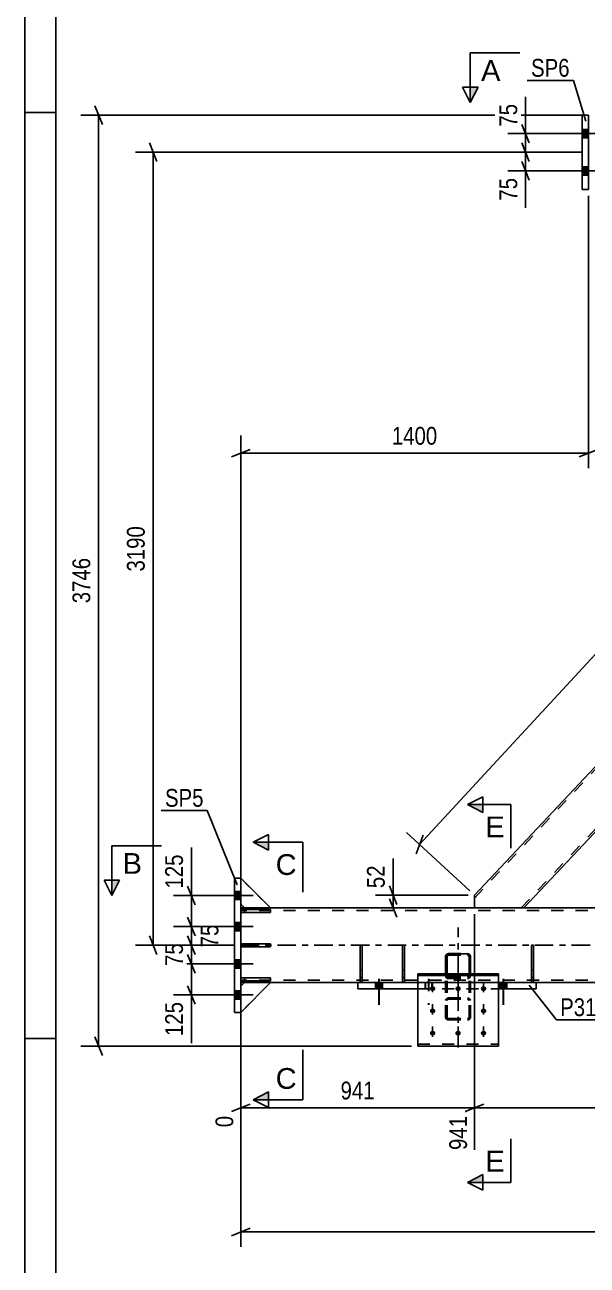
# Model space of a CAD drawing. Header units: millimetres. Extents: x -91 to 750, y -441 to 153.
# Drawn here: x -90.8 to -0.2, y -179.1 to 20.5 of the extents above; entities that cross this region are included whole.
import ezdxf

# ---------------------------------------------------------------- set-up
doc = ezdxf.new("R2010")
doc.units = ezdxf.units.MM
doc.linetypes.add('DXK_LINE_DOT2', pattern=[3.9198, 1.9599, -1.9599])
doc.linetypes.add('DXK_LINE_DOT3', pattern=[5.9187, 2.979, -0.9799, 0.9799, -0.9799])
doc.styles.add('Arial', font='ARIAL.TTF', dxfattribs={"height": 0.2})
doc.styles.add('Arial Narrow', font='ARIALN.TTF', dxfattribs={"height": 0.2})

# ---------------------------------------------------------------- blocks, each defined once
blk = doc.blocks.new('Unknown-761553909-1135')
at = {"color": 5, "linetype": 'Continuous'}
for p, q in [((-90.77, 153.39), (-90.77, -440.61)), ((-85.77, 148.39), (-85.77, -435.61)), ((-85.77, 6.39), (-90.77, 6.39)), ((-85.77, -142.61), (-90.77, -142.61))]:
    blk.add_line(p, q, dxfattribs=at)
blk = doc.blocks.new('Part-761553909-5084 - 4989')
at = {"color": 7, "linetype": 'DXK_LINE_DOT2'}
for p, q in [((-36.75, -127.6), (-36.75, -133.6)), ((-36.43, -127.6), (-36.75, -127.6)), ((-36.43, -133.6), (-36.43, -127.6)), ((-36.43, -131.6), (-36.75, -131.6)), ((-36.75, -132.8), (-36.43, -132.8)), ((-36.75, -133.6), (-36.43, -133.6))]:
    blk.add_line(p, q, dxfattribs=at)
blk = doc.blocks.new('Part-761553909-5089 - 4989')
at = {"color": 7, "linetype": 'DXK_LINE_DOT2'}
for p, q in [((-14.5, -132.17), (-27.5, -132.17)), ((-27.5, -132.17), (-27.5, -143.83)), ((-27.5, -132.48), (-14.5, -132.48)), ((-14.5, -143.83), (-14.5, -132.17)), ((-27.5, -143.52), (-14.5, -143.52)), ((-14.5, -143.83), (-27.5, -143.83))]:
    blk.add_line(p, q, dxfattribs=at)
blk = doc.blocks.new('Part-761553909-5080 - 4989')
at = {"color": 2, "linetype": 'Continuous'}
for p, q in [((-9.15, -127.6), (-8.83, -127.6)), ((-9.15, -133.6), (-9.15, -127.6)), ((-8.83, -133.6), (-8.83, -127.6)), ((-9.15, -131.6), (-8.83, -131.6)), ((-8.83, -133.6), (-9.15, -133.6))]:
    blk.add_line(p, q, dxfattribs=at)
at = {"color": 7, "linetype": 'DXK_LINE_DOT2'}
blk.add_line((-9.15, -132.8), (-8.83, -132.8), dxfattribs=at)
blk = doc.blocks.new('Bolt-761553909-5411 - 4989')
at = {"linetype": 'Continuous'}
for points in [[(-33.21, -133.6), (-34.29, -133.6), (-34.29, -134.6), (-33.21, -134.6)], [(-13.21, -133.6), (-14.29, -133.6), (-14.29, -134.6), (-13.21, -134.6)]]:
    blk.add_hatch(color=1, dxfattribs=at).paths.add_polyline_path(points)
at = {"color": 1, "linetype": 'Continuous'}
for p, q in [((-34.29, -133.6), (-34.29, -134.6)), ((-33.75, -133), (-33.75, -137.2)), ((-33.21, -133.6), (-33.21, -134.6)), ((-14.29, -133.6), (-14.29, -134.6)), ((-13.75, -133), (-13.75, -137.2)), ((-13.21, -133.6), (-13.21, -134.6))]:
    blk.add_line(p, q, dxfattribs=at)
at = {"color": 1, "linetype": 'DXK_LINE_DOT2'}
for p, q in [((-26.29, -133.6), (-26.29, -134.6)), ((-25.75, -133), (-25.75, -137.2)), ((-25.21, -133.6), (-25.21, -134.6))]:
    blk.add_line(p, q, dxfattribs=at)
blk = doc.blocks.new('Part-761553909-5081 - 4989')
at = {"color": 2, "linetype": 'Continuous'}
for p, q in [((-36.75, -127.6), (-36.43, -127.6)), ((-36.75, -133.6), (-36.75, -127.6)), ((-36.43, -133.6), (-36.43, -127.6)), ((-36.75, -131.6), (-36.43, -131.6)), ((-36.43, -133.6), (-36.75, -133.6))]:
    blk.add_line(p, q, dxfattribs=at)
at = {"color": 7, "linetype": 'DXK_LINE_DOT2'}
blk.add_line((-36.75, -132.8), (-36.43, -132.8), dxfattribs=at)
blk = doc.blocks.new('Part-761553909-5082 - 4989')
at = {"color": 2, "linetype": 'Continuous'}
for p, q in [((-29.97, -127.6), (-29.65, -127.6)), ((-29.97, -133.6), (-29.97, -127.6)), ((-29.65, -133.6), (-29.65, -127.6)), ((-29.97, -131.6), (-29.65, -131.6)), ((-29.65, -133.6), (-29.97, -133.6))]:
    blk.add_line(p, q, dxfattribs=at)
at = {"color": 7, "linetype": 'DXK_LINE_DOT2'}
blk.add_line((-29.97, -132.8), (-29.65, -132.8), dxfattribs=at)
blk = doc.blocks.new('Part-761553909-5083 - 4989')
at = {"color": 7, "linetype": 'DXK_LINE_DOT2'}
for p, q in [((-9.15, -127.6), (-9.15, -133.6)), ((-8.83, -127.6), (-9.15, -127.6)), ((-8.83, -133.6), (-8.83, -127.6)), ((-8.83, -131.6), (-9.15, -131.6)), ((-9.15, -132.8), (-8.83, -132.8)), ((-9.15, -133.6), (-8.83, -133.6))]:
    blk.add_line(p, q, dxfattribs=at)
blk = doc.blocks.new('Part-761553909-5085 - 4989')
at = {"color": 7, "linetype": 'DXK_LINE_DOT2'}
for p, q in [((-29.97, -127.6), (-29.97, -133.6)), ((-29.65, -127.6), (-29.97, -127.6)), ((-29.65, -133.6), (-29.65, -127.6)), ((-29.65, -131.6), (-29.97, -131.6)), ((-29.97, -132.8), (-29.65, -132.8)), ((-29.97, -133.6), (-29.65, -133.6))]:
    blk.add_line(p, q, dxfattribs=at)
blk = doc.blocks.new('Part-761553909-5086 - 4989')
at = {"color": 2, "linetype": 'Continuous'}
for p, q in [((-27.5, -132.17), (-14.5, -132.17)), ((-27.5, -143.84), (-27.5, -132.17)), ((-27.5, -132.49), (-14.5, -132.49)), ((-14.5, -143.84), (-14.5, -132.17)), ((-14.5, -143.84), (-27.5, -143.84))]:
    blk.add_line(p, q, dxfattribs=at)
at = {"color": 7, "linetype": 'DXK_LINE_DOT2'}
blk.add_line((-27.5, -143.53), (-14.5, -143.53), dxfattribs=at)
blk = doc.blocks.new('Part-761553909-5090 - 4989')
at = {"color": 7, "linetype": 'DXK_LINE_DOT3'}
blk.add_line((-21, -144.05), (-21, -124.77), dxfattribs=at)
at = {"color": 2, "linetype": 'Continuous'}
for p, q in [((-23, -129.45), (-22.96, -129.27)), ((-23, -132.17), (-23, -129.45)), ((-22.96, -129.27), (-22.86, -129.11)), ((-22.86, -129.11), (-22.7, -129.01)), ((-22.7, -129.01), (-22.52, -128.97)), ((-22.52, -128.97), (-19.48, -128.97)), ((-19.48, -128.97), (-19.3, -129.01)), ((-19.3, -129.01), (-19.14, -129.11)), ((-19.14, -129.11), (-19.04, -129.27)), ((-19.04, -129.27), (-19, -129.45)), ((-19, -132.17), (-19, -129.45))]:
    blk.add_line(p, q, dxfattribs=at)
at = {"color": 7, "linetype": 'DXK_LINE_DOT2'}
for p, q in [((-22.74, -129.36), (-22.76, -129.45)), ((-22.76, -139.19), (-22.76, -129.45)), ((-22.69, -129.28), (-22.74, -129.36)), ((-22.61, -129.23), (-22.69, -129.28)), ((-22.52, -129.21), (-22.61, -129.23)), ((-22.52, -129.21), (-19.48, -129.21)), ((-19.39, -129.23), (-19.48, -129.21)), ((-19.31, -129.28), (-19.39, -129.23)), ((-19.26, -129.36), (-19.31, -129.28)), ((-19.24, -129.45), (-19.26, -129.36)), ((-19.24, -139.19), (-19.24, -129.45)), ((-23, -139.19), (-23, -132.17)), ((-22.96, -132.67), (-23, -132.49)), ((-22.86, -132.83), (-22.96, -132.67)), ((-22.7, -132.93), (-22.86, -132.83)), ((-22.76, -132.49), (-22.74, -132.58)), ((-22.74, -132.58), (-22.69, -132.66)), ((-22.52, -132.97), (-22.7, -132.93)), ((-22.69, -132.66), (-22.61, -132.71)), ((-22.61, -132.71), (-22.52, -132.73)), ((-22.52, -132.73), (-19.48, -132.73)), ((-22.52, -132.97), (-19.48, -132.97)), ((-19.48, -132.73), (-19.39, -132.71)), ((-19.3, -132.93), (-19.48, -132.97)), ((-19.39, -132.71), (-19.31, -132.66)), ((-19.31, -132.66), (-19.26, -132.58)), ((-19.14, -132.83), (-19.3, -132.93)), ((-19.26, -132.58), (-19.24, -132.49)), ((-19.04, -132.67), (-19.14, -132.83)), ((-19, -132.49), (-19.04, -132.67)), ((-19, -139.19), (-19, -132.17)), ((-22.96, -136.34), (-23, -136.51)), ((-22.86, -136.2), (-22.96, -136.34)), ((-22.7, -136.11), (-22.86, -136.2)), ((-22.76, -136.51), (-22.74, -136.42)), ((-22.74, -136.42), (-22.69, -136.35)), ((-22.52, -136.08), (-22.7, -136.11)), ((-22.69, -136.35), (-22.61, -136.31)), ((-22.61, -136.31), (-22.52, -136.29)), ((-22.52, -136.08), (-19.48, -136.08)), ((-22.52, -136.29), (-19.48, -136.29)), ((-19.3, -136.11), (-19.48, -136.08)), ((-19.48, -136.29), (-19.39, -136.31)), ((-19.39, -136.31), (-19.31, -136.35)), ((-19.31, -136.35), (-19.26, -136.42)), ((-19.14, -136.2), (-19.3, -136.11)), ((-19.26, -136.42), (-19.24, -136.51)), ((-19.04, -136.34), (-19.14, -136.2)), ((-19, -136.51), (-19.04, -136.34)), ((-23, -139.19), (-22.96, -139.36)), ((-22.96, -139.36), (-22.86, -139.49)), ((-22.86, -139.49), (-22.7, -139.59)), ((-22.74, -139.28), (-22.76, -139.19)), ((-22.69, -139.34), (-22.74, -139.28)), ((-22.7, -139.59), (-22.52, -139.62)), ((-22.61, -139.39), (-22.69, -139.34)), ((-22.52, -139.41), (-22.61, -139.39)), ((-22.52, -139.41), (-19.48, -139.41)), ((-22.52, -139.62), (-19.48, -139.62)), ((-19.39, -139.39), (-19.48, -139.41)), ((-19.48, -139.62), (-19.3, -139.59)), ((-19.31, -139.34), (-19.39, -139.39)), ((-19.26, -139.28), (-19.31, -139.34)), ((-19.3, -139.59), (-19.14, -139.49)), ((-19.24, -139.19), (-19.26, -139.28)), ((-19.14, -139.49), (-19.04, -139.36)), ((-19.04, -139.36), (-19, -139.19))]:
    blk.add_line(p, q, dxfattribs=at)
blk = doc.blocks.new('Part-761553909-5138 - 4989')
at = {"color": 2, "linetype": 'Continuous'}
for p, q in [((-37.15, -134.6), (-37.15, -133.6)), ((-37.15, -133.6), (-27.5, -133.6)), ((-14.5, -133.6), (-8.43, -133.6)), ((-8.43, -134.6), (-8.43, -133.6)), ((-37.15, -134.6), (-27.5, -134.6)), ((-14.5, -134.6), (-8.43, -134.6))]:
    blk.add_line(p, q, dxfattribs=at)
at = {"color": 7, "linetype": 'DXK_LINE_DOT2'}
for p, q in [((-27.5, -133.6), (-14.5, -133.6)), ((-27.5, -134.6), (-14.5, -134.6))]:
    blk.add_line(p, q, dxfattribs=at)
blk = doc.blocks.new('Part-761553909-5091 - 4989')
at = {"color": 2, "linetype": 'Continuous'}
for p, q in [((-22.96, -129.26), (-23, -129.44)), ((-23, -129.45), (-23, -129.44)), ((-22.86, -129.1), (-22.96, -129.26)), ((-22.7, -129), (-22.86, -129.1)), ((-22.52, -128.96), (-22.7, -129)), ((-22.52, -128.96), (-19.48, -128.96)), ((-19.3, -129), (-19.48, -128.96)), ((-19.14, -129.1), (-19.3, -129)), ((-19.04, -129.26), (-19.14, -129.1)), ((-19, -129.44), (-19.04, -129.26)), ((-19, -129.45), (-19, -129.44))]:
    blk.add_line(p, q, dxfattribs=at)
at = {"color": 7, "linetype": 'DXK_LINE_DOT2'}
for p, q in [((-23, -129.44), (-22.96, -129.26)), ((-23, -132.48), (-23, -129.45)), ((-22.76, -129.44), (-22.74, -129.35)), ((-22.76, -132.48), (-22.76, -129.44)), ((-22.74, -129.35), (-22.69, -129.27)), ((-22.7, -129), (-22.52, -128.96)), ((-22.69, -129.27), (-22.61, -129.22)), ((-22.61, -129.22), (-22.52, -129.2)), ((-22.52, -129.2), (-19.48, -129.2)), ((-19.48, -128.96), (-19.3, -129)), ((-19.48, -129.2), (-19.39, -129.22)), ((-19.39, -129.22), (-19.31, -129.27)), ((-19.31, -129.27), (-19.26, -129.35)), ((-19.26, -129.35), (-19.24, -129.44)), ((-19.24, -132.48), (-19.24, -129.44)), ((-19.04, -129.26), (-19, -129.44)), ((-19, -132.48), (-19, -129.45)), ((-23, -132.48), (-22.96, -132.66)), ((-22.96, -132.66), (-23, -132.48)), ((-22.96, -132.66), (-22.86, -132.82)), ((-22.86, -132.82), (-22.7, -132.92)), ((-22.74, -132.57), (-22.76, -132.48)), ((-22.69, -132.65), (-22.74, -132.57)), ((-22.7, -132.92), (-22.52, -132.96)), ((-22.52, -132.96), (-22.7, -132.92)), ((-22.61, -132.7), (-22.69, -132.65)), ((-22.52, -132.72), (-22.61, -132.7)), ((-22.52, -132.72), (-19.48, -132.72)), ((-22.52, -132.96), (-19.48, -132.96)), ((-19.39, -132.7), (-19.48, -132.72)), ((-19.48, -132.96), (-19.3, -132.92)), ((-19.3, -132.92), (-19.48, -132.96)), ((-19.31, -132.65), (-19.39, -132.7)), ((-19.26, -132.57), (-19.31, -132.65)), ((-19.3, -132.92), (-19.14, -132.82)), ((-19.24, -132.48), (-19.26, -132.57)), ((-19.14, -132.82), (-19.04, -132.66)), ((-19.04, -132.66), (-19, -132.48)), ((-19, -132.48), (-19.04, -132.66))]:
    blk.add_line(p, q, dxfattribs=at)
at = {"color": 7, "linetype": 'DXK_LINE_DOT3'}
blk.add_line((-21, -130.96), (-21, -130.96), dxfattribs=at)
at = {"color": 7, "linetype": 'DXK_LINE_DOT2'}
for centre, start, end in [((-22.52, -129.44), 112.5, 157.5), ((-19.48, -129.44), 22.5, 67.5), ((-22.52, -132.48), 202.5, 247.5), ((-19.48, -132.48), 292.5, 337.5)]:
    blk.add_arc(centre, 0.48, start, end, dxfattribs=at)
blk = doc.blocks.new('Part-761553909-5092 - 4989')
at = {"color": 7, "linetype": 'DXK_LINE_DOT3'}
blk.add_line((-21, -144.05), (-21, -124.75), dxfattribs=at)
at = {"color": 7, "linetype": 'DXK_LINE_DOT2'}
for p, q in [((-22.96, -129.25), (-23, -129.43)), ((-23, -139.19), (-23, -129.43)), ((-22.86, -129.09), (-22.96, -129.25)), ((-22.7, -128.99), (-22.86, -129.09)), ((-22.76, -129.43), (-22.74, -129.34)), ((-22.76, -139.19), (-22.76, -129.43)), ((-22.74, -129.34), (-22.69, -129.26)), ((-22.52, -128.95), (-22.7, -128.99)), ((-22.69, -129.26), (-22.61, -129.21)), ((-22.61, -129.21), (-22.52, -129.19)), ((-22.52, -128.95), (-19.48, -128.95)), ((-22.52, -129.19), (-19.48, -129.19)), ((-19.3, -128.99), (-19.48, -128.95)), ((-19.48, -129.19), (-19.39, -129.21)), ((-19.39, -129.21), (-19.31, -129.26)), ((-19.31, -129.26), (-19.26, -129.34)), ((-19.14, -129.09), (-19.3, -128.99)), ((-19.26, -129.34), (-19.24, -129.43)), ((-19.24, -139.19), (-19.24, -129.43)), ((-19.04, -129.25), (-19.14, -129.09)), ((-19, -129.43), (-19.04, -129.25)), ((-19, -139.19), (-19, -129.43)), ((-23, -132.48), (-22.96, -132.67)), ((-22.96, -132.67), (-22.86, -132.83)), ((-22.86, -132.83), (-22.7, -132.93)), ((-22.74, -132.58), (-22.76, -132.48)), ((-22.69, -132.65), (-22.74, -132.58)), ((-22.7, -132.93), (-22.52, -132.97)), ((-22.61, -132.71), (-22.69, -132.65)), ((-22.52, -132.73), (-22.61, -132.71)), ((-22.52, -132.73), (-19.48, -132.73)), ((-22.52, -132.97), (-19.48, -132.97)), ((-19.39, -132.71), (-19.48, -132.73)), ((-19.48, -132.97), (-19.3, -132.93)), ((-19.31, -132.65), (-19.39, -132.71)), ((-19.26, -132.58), (-19.31, -132.65)), ((-19.3, -132.93), (-19.14, -132.83)), ((-19.24, -132.48), (-19.26, -132.58)), ((-19.14, -132.83), (-19.04, -132.67)), ((-19.04, -132.67), (-19, -132.48)), ((-23, -136.5), (-22.96, -136.34)), ((-22.96, -136.34), (-22.86, -136.2)), ((-22.86, -136.2), (-22.7, -136.11)), ((-22.74, -136.42), (-22.76, -136.5)), ((-22.69, -136.35), (-22.74, -136.42)), ((-22.7, -136.11), (-22.52, -136.07)), ((-22.61, -136.3), (-22.69, -136.35)), ((-22.52, -136.29), (-22.61, -136.3)), ((-22.52, -136.07), (-19.48, -136.07)), ((-22.52, -136.29), (-19.48, -136.29)), ((-19.48, -136.07), (-19.3, -136.11)), ((-19.39, -136.3), (-19.48, -136.29)), ((-19.31, -136.35), (-19.39, -136.3)), ((-19.26, -136.42), (-19.31, -136.35)), ((-19.3, -136.11), (-19.14, -136.2)), ((-19.24, -136.5), (-19.26, -136.42)), ((-19.14, -136.2), (-19.04, -136.34)), ((-19.04, -136.34), (-19, -136.5)), ((-22.96, -139.35), (-23, -139.19)), ((-22.86, -139.49), (-22.96, -139.35)), ((-22.7, -139.58), (-22.86, -139.49)), ((-22.76, -139.19), (-22.74, -139.27)), ((-22.74, -139.27), (-22.69, -139.34)), ((-22.52, -139.61), (-22.7, -139.58)), ((-22.69, -139.34), (-22.61, -139.38)), ((-22.61, -139.38), (-22.52, -139.4)), ((-22.52, -139.4), (-19.48, -139.4)), ((-22.52, -139.61), (-19.48, -139.61)), ((-19.48, -139.4), (-19.39, -139.38)), ((-19.3, -139.58), (-19.48, -139.61)), ((-19.39, -139.38), (-19.31, -139.34)), ((-19.31, -139.34), (-19.26, -139.27)), ((-19.14, -139.49), (-19.3, -139.58)), ((-19.26, -139.27), (-19.24, -139.19)), ((-19.04, -139.35), (-19.14, -139.49)), ((-19, -139.19), (-19.04, -139.35))]:
    blk.add_line(p, q, dxfattribs=at)
blk = doc.blocks.new('Part-761553909-5093 - 4989')
at = {"color": 7, "linetype": 'DXK_LINE_DOT2'}
for p, q in [((-23, -129.44), (-22.96, -129.26)), ((-22.96, -129.26), (-23, -129.44)), ((-23, -132.48), (-23, -129.44)), ((-22.96, -129.26), (-22.86, -129.1)), ((-22.86, -129.1), (-22.7, -129)), ((-22.74, -129.35), (-22.76, -129.44)), ((-22.76, -132.48), (-22.76, -129.44)), ((-22.69, -129.27), (-22.74, -129.35)), ((-22.7, -129), (-22.52, -128.96)), ((-22.52, -128.96), (-22.7, -129)), ((-22.61, -129.22), (-22.69, -129.27)), ((-22.52, -129.2), (-22.61, -129.22)), ((-22.52, -128.96), (-19.48, -128.96)), ((-22.52, -129.2), (-19.48, -129.2)), ((-19.48, -128.96), (-19.3, -129)), ((-19.3, -129), (-19.48, -128.96)), ((-19.39, -129.22), (-19.48, -129.2)), ((-19.31, -129.27), (-19.39, -129.22)), ((-19.26, -129.35), (-19.31, -129.27)), ((-19.3, -129), (-19.14, -129.1)), ((-19.24, -129.44), (-19.26, -129.35)), ((-19.24, -132.48), (-19.24, -129.44)), ((-19.14, -129.1), (-19.04, -129.26)), ((-19.04, -129.26), (-19, -129.44)), ((-19, -129.44), (-19.04, -129.26)), ((-19, -132.48), (-19, -129.44)), ((-22.96, -132.66), (-23, -132.48)), ((-23, -132.48), (-22.96, -132.66)), ((-22.86, -132.82), (-22.96, -132.66)), ((-22.7, -132.92), (-22.86, -132.82)), ((-22.76, -132.48), (-22.74, -132.57)), ((-22.74, -132.57), (-22.69, -132.65)), ((-22.52, -132.96), (-22.7, -132.92)), ((-22.7, -132.92), (-22.52, -132.96)), ((-22.69, -132.65), (-22.61, -132.7)), ((-22.61, -132.7), (-22.52, -132.72)), ((-22.52, -132.72), (-19.48, -132.72)), ((-22.52, -132.96), (-19.48, -132.96)), ((-19.48, -132.72), (-19.39, -132.7)), ((-19.3, -132.92), (-19.48, -132.96)), ((-19.48, -132.96), (-19.3, -132.92)), ((-19.39, -132.7), (-19.31, -132.65)), ((-19.31, -132.65), (-19.26, -132.57)), ((-19.14, -132.82), (-19.3, -132.92)), ((-19.26, -132.57), (-19.24, -132.48)), ((-19.04, -132.66), (-19.14, -132.82)), ((-19, -132.48), (-19.04, -132.66)), ((-19.04, -132.66), (-19, -132.48))]:
    blk.add_line(p, q, dxfattribs=at)
at = {"color": 7, "linetype": 'DXK_LINE_DOT3'}
blk.add_line((-21, -130.96), (-21, -130.96), dxfattribs=at)
at = {"color": 7, "linetype": 'DXK_LINE_DOT2'}
for centre, start, end in [((-22.52, -129.44), 112.5, 157.5), ((-19.48, -129.44), 22.5, 67.5), ((-22.52, -132.48), 202.5, 247.5), ((-19.48, -132.48), 292.5, 337.5)]:
    blk.add_arc(centre, 0.48, start, end, dxfattribs=at)
blk = doc.blocks.new('Part-761553909-5118 - 4989')
at = {"color": 2, "linetype": 'Continuous'}
for p, q in [((-57, -138.4), (-57, -116.8)), ((-56, -116.8), (-57, -116.8)), ((-56, -138.4), (-56, -116.8)), ((-56, -138.4), (-57, -138.4))]:
    blk.add_line(p, q, dxfattribs=at)
blk = doc.blocks.new('Part-761553909-5123 - 4989')
at = {"color": 2, "linetype": 'Continuous'}
for p, q in [((-1, -6), (-1, 6)), ((0, 6), (-1, 6)), ((0, -6), (0, 6)), ((0, -6), (-1, -6))]:
    blk.add_line(p, q, dxfattribs=at)
blk = doc.blocks.new('Part-761553909-5161 - 4989')
at = {"color": 2, "linetype": 'Continuous'}
for p, q in [((-18.36, -119.54), (88.42, -6)), ((-10.41, -121.6), (39, -69.05)), ((-18.36, -121.6), (-18.36, -119.54)), ((-10.48, -121.6), (-18.36, -121.6))]:
    blk.add_line(p, q, dxfattribs=at)
at = {"color": 7, "linetype": 'DXK_LINE_DOT2'}
for p, q in [((-18.36, -120), (88.86, -6)), ((-10.85, -121.6), (96.36, -7.59)), ((-10.48, -121.6), (-10.41, -121.6))]:
    blk.add_line(p, q, dxfattribs=at)
blk = doc.blocks.new('Part-761553909-5344 - 4989')
at = {"color": 2, "linetype": 'Continuous'}
for p, q in [((-56, -121.6), (-18.36, -121.6)), ((88.48, -121.6), (-10.48, -121.6)), ((-56, -133.6), (-55.4, -133.6)), ((-51.2, -133.6), (-37.15, -133.6)), ((212.5, -133.6), (-8.43, -133.6))]:
    blk.add_line(p, q, dxfattribs=at)
at = {"color": 7, "linetype": 'DXK_LINE_DOT2'}
for p, q in [((-56, -133.6), (-56, -121.6)), ((-10.48, -121.6), (-18.36, -121.6)), ((678, -122), (-56, -122)), ((678, -133.2), (-56, -133.2)), ((-55.4, -133.6), (-51.2, -133.6)), ((678, -133.6), (-37.15, -133.6)), ((-37.15, -133.6), (-8.43, -133.6))]:
    blk.add_line(p, q, dxfattribs=at)
at = {"color": 7, "linetype": 'DXK_LINE_DOT3'}
blk.add_line((-56, -127.6), (678, -127.6), dxfattribs=at)
blk = doc.blocks.new('Part-761553909-5353 - 4989')
at = {"color": 7, "linetype": 'DXK_LINE_DOT2'}
for p, q in [((-55.4, -133.6), (-56, -134.2)), ((-56, -138.4), (-51.2, -133.6)), ((-51.2, -133.6), (-55.4, -133.6)), ((-56, -134.2), (-56, -138.4))]:
    blk.add_line(p, q, dxfattribs=at)
blk = doc.blocks.new('Part-761553909-5356 - 4989')
at = {"color": 2, "linetype": 'Continuous'}
for p, q in [((-55.4, -133.6), (-56, -134.2)), ((-56, -138.4), (-51.2, -133.6)), ((-55.4, -133.6), (-51.2, -133.6)), ((-56, -134.2), (-56, -138.4))]:
    blk.add_line(p, q, dxfattribs=at)
blk = doc.blocks.new('Part-761553909-5359 - 4989')
at = {"color": 7, "linetype": 'DXK_LINE_DOT2'}
for p, q in [((-56, -121), (-56, -116.8)), ((-56, -116.8), (-51.2, -121.6)), ((-55.4, -121.6), (-56, -121)), ((-51.2, -121.6), (-55.4, -121.6))]:
    blk.add_line(p, q, dxfattribs=at)
blk = doc.blocks.new('Part-761553909-5362 - 4989')
at = {"color": 2, "linetype": 'Continuous'}
for p, q in [((-56, -121), (-56, -116.8)), ((-56, -116.8), (-51.2, -121.6)), ((-55.4, -121.6), (-56, -121)), ((-51.2, -121.6), (-55.4, -121.6))]:
    blk.add_line(p, q, dxfattribs=at)
blk = doc.blocks.new('Part-761553909-5363 - 4989')
at = {"color": 2, "linetype": 'Continuous'}
for p, q in [((-56, -127.84), (-56, -127.36)), ((-56, -127.36), (-51.2, -127.36)), ((-51.2, -127.36), (-51.2, -127.84)), ((-51.2, -127.84), (-56, -127.84))]:
    blk.add_line(p, q, dxfattribs=at)
at = {"color": 7, "linetype": 'DXK_LINE_DOT2'}
blk.add_line((-55.4, -127.84), (-55.4, -127.36), dxfattribs=at)
blk = doc.blocks.new('Part-761553909-5364 - 4989')
at = {"color": 2, "linetype": 'Continuous'}
for p, q in [((-56, -122.34), (-56, -121.86)), ((-56, -121.86), (-51.2, -121.86)), ((-51.2, -122.34), (-56, -122.34)), ((-51.2, -121.86), (-51.2, -122.34))]:
    blk.add_line(p, q, dxfattribs=at)
at = {"color": 7, "linetype": 'DXK_LINE_DOT2'}
blk.add_line((-55.4, -122.34), (-55.4, -121.86), dxfattribs=at)
blk = doc.blocks.new('Part-761553909-5365 - 4989')
at = {"color": 2, "linetype": 'Continuous'}
for p, q in [((-56, -133.34), (-56, -132.86)), ((-56, -132.86), (-51.2, -132.86)), ((-51.2, -133.34), (-56, -133.34)), ((-51.2, -132.86), (-51.2, -133.34))]:
    blk.add_line(p, q, dxfattribs=at)
at = {"color": 7, "linetype": 'DXK_LINE_DOT2'}
blk.add_line((-55.4, -133.34), (-55.4, -132.86), dxfattribs=at)
blk = doc.blocks.new('Part-761553909-5366 - 4989')
at = {"color": 7, "linetype": 'DXK_LINE_DOT2'}
for p, q in [((-51.2, -127.36), (-56, -127.36)), ((-56, -127.36), (-56, -127.84)), ((-55.4, -127.84), (-55.4, -127.36)), ((-51.2, -127.84), (-51.2, -127.36)), ((-56, -127.84), (-51.2, -127.84))]:
    blk.add_line(p, q, dxfattribs=at)
blk = doc.blocks.new('Part-761553909-5367 - 4989')
at = {"color": 7, "linetype": 'DXK_LINE_DOT2'}
for p, q in [((-51.2, -121.86), (-56, -121.86)), ((-56, -121.86), (-56, -122.34)), ((-56, -122.34), (-51.2, -122.34)), ((-55.4, -122.34), (-55.4, -121.86)), ((-51.2, -122.34), (-51.2, -121.86))]:
    blk.add_line(p, q, dxfattribs=at)
blk = doc.blocks.new('Part-761553909-5368 - 4989')
at = {"color": 7, "linetype": 'DXK_LINE_DOT2'}
for p, q in [((-51.2, -132.86), (-56, -132.86)), ((-56, -132.86), (-56, -133.34)), ((-56, -133.34), (-51.2, -133.34)), ((-55.4, -133.34), (-55.4, -132.86)), ((-51.2, -133.34), (-51.2, -132.86))]:
    blk.add_line(p, q, dxfattribs=at)
blk = doc.blocks.new('Bolt-761553909-5412 - 4989')
at = {"linetype": 'Continuous'}
for points in [[(-33.16, -133.6), (-34.24, -133.6), (-34.24, -134.6), (-33.16, -134.6)], [(-13.16, -133.6), (-14.24, -133.6), (-14.24, -134.6), (-13.16, -134.6)]]:
    blk.add_hatch(color=1, dxfattribs=at).paths.add_polyline_path(points)
at = {"color": 1, "linetype": 'Continuous'}
for p, q in [((-34.24, -133.6), (-34.24, -134.6)), ((-33.7, -133), (-33.7, -137.2)), ((-33.16, -133.6), (-33.16, -134.6)), ((-14.24, -133.6), (-14.24, -134.6)), ((-13.7, -133), (-13.7, -137.2)), ((-13.16, -133.6), (-13.16, -134.6))]:
    blk.add_line(p, q, dxfattribs=at)
at = {"color": 1, "linetype": 'DXK_LINE_DOT2'}
for p, q in [((-26.24, -133.6), (-26.24, -134.6)), ((-25.7, -133), (-25.7, -137.2)), ((-25.16, -133.6), (-25.16, -134.6))]:
    blk.add_line(p, q, dxfattribs=at)
blk = doc.blocks.new('Bolt-761553909-5415 - 4989')
at = {"linetype": 'Continuous'}
for points in [[(-1, 3.66), (-1, 2.34), (0, 2.34), (0, 3.66)], [(-1, 3.66), (-1, 2.34), (0, 2.34), (0, 3.66)], [(-1, -2.34), (-1, -3.66), (0, -3.66), (0, -2.34)], [(-1, -2.34), (-1, -3.66), (0, -3.66), (0, -2.34)]]:
    blk.add_hatch(color=1, dxfattribs=at).paths.add_polyline_path(points)
at = {"color": 1, "linetype": 'Continuous'}
for p, q in [((-2.76, 3), (2, 3)), ((-2.76, 3), (2, 3)), ((-1, 3.66), (0, 3.66)), ((-1, 3.66), (0, 3.66)), ((-1, 2.34), (0, 2.34)), ((-1, 2.34), (0, 2.34)), ((-2.76, -3), (2, -3)), ((-2.76, -3), (2, -3)), ((-1, -2.34), (0, -2.34)), ((-1, -2.34), (0, -2.34)), ((-1, -3.66), (0, -3.66)), ((-1, -3.66), (0, -3.66))]:
    blk.add_line(p, q, dxfattribs=at)
blk = doc.blocks.new('Bolt-761553909-5416 - 4989')
at = {"linetype": 'Continuous'}
for points in [[(-57, -118.94), (-57, -120.26), (-56, -120.26), (-56, -118.94)], [(-57, -118.94), (-57, -120.26), (-56, -120.26), (-56, -118.94)], [(-57, -118.94), (-57, -120.26), (-56, -120.26), (-56, -118.94)], [(-57, -123.94), (-57, -125.26), (-56, -125.26), (-56, -123.94)], [(-57, -123.94), (-57, -125.26), (-56, -125.26), (-56, -123.94)], [(-57, -129.94), (-57, -131.26), (-56, -131.26), (-56, -129.94)], [(-57, -129.94), (-57, -131.26), (-56, -131.26), (-56, -129.94)], [(-57, -134.94), (-57, -136.26), (-56, -136.26), (-56, -134.94)], [(-57, -134.94), (-57, -136.26), (-56, -136.26), (-56, -134.94)], [(-57, -134.94), (-57, -136.26), (-56, -136.26), (-56, -134.94)]]:
    blk.add_hatch(color=1, dxfattribs=at).paths.add_polyline_path(points)
at = {"color": 1, "linetype": 'Continuous'}
for p, q in [((-58.76, -119.6), (-54, -119.6)), ((-58.76, -119.6), (-54, -119.6)), ((-58.76, -119.6), (-54, -119.6)), ((-57, -118.94), (-56, -118.94)), ((-57, -118.94), (-56, -118.94)), ((-57, -118.94), (-56, -118.94)), ((-57, -120.26), (-56, -120.26)), ((-57, -120.26), (-56, -120.26)), ((-57, -120.26), (-56, -120.26)), ((-58.76, -124.6), (-54, -124.6)), ((-58.76, -124.6), (-54, -124.6)), ((-57, -123.94), (-56, -123.94)), ((-57, -123.94), (-56, -123.94)), ((-57, -125.26), (-56, -125.26)), ((-57, -125.26), (-56, -125.26)), ((-58.76, -130.6), (-54, -130.6)), ((-58.76, -130.6), (-54, -130.6)), ((-57, -129.94), (-56, -129.94)), ((-57, -129.94), (-56, -129.94)), ((-57, -131.26), (-56, -131.26)), ((-57, -131.26), (-56, -131.26)), ((-58.76, -135.6), (-54, -135.6)), ((-58.76, -135.6), (-54, -135.6)), ((-58.76, -135.6), (-54, -135.6)), ((-57, -134.94), (-56, -134.94)), ((-57, -134.94), (-56, -134.94)), ((-57, -134.94), (-56, -134.94)), ((-57, -136.26), (-56, -136.26)), ((-57, -136.26), (-56, -136.26)), ((-57, -136.26), (-56, -136.26))]:
    blk.add_line(p, q, dxfattribs=at)
blk = doc.blocks.new('Bolt-761553909-5425 - 4989')
at = {"color": 1, "linetype": 'DXK_LINE_DOT2'}
for p, q in [((-25.1, -135.14), (-25.1, -133.52)), ((-21, -135.14), (-21, -133.52)), ((-16.9, -135.14), (-16.9, -133.52)), ((-25.1, -138.72), (-25.1, -137.1)), ((-16.9, -138.72), (-16.9, -137.1)), ((-25.1, -142.3), (-25.1, -140.68)), ((-21, -142.3), (-21, -140.68)), ((-16.9, -142.3), (-16.9, -140.68))]:
    blk.add_line(p, q, dxfattribs=at)
blk = doc.blocks.new('Bolt-761553909-5426 - 4989')
at = {"linetype": 'Continuous'}
for points in [[(-25.1, -134.2), (-25.01, -134.21), (-24.92, -134.23), (-24.84, -134.27), (-24.77, -134.32), (-24.72, -134.39), (-24.68, -134.46), (-24.66, -134.54), (-24.66, -134.62), (-24.68, -134.7), (-24.72, -134.77), (-24.77, -134.84), (-24.84, -134.89), (-24.92, -134.93), (-25.01, -134.96), (-25.1, -134.97), (-25.19, -134.96), (-25.28, -134.93), (-25.36, -134.89), (-25.43, -134.84), (-25.48, -134.77), (-25.52, -134.7), (-25.54, -134.62), (-25.54, -134.54), (-25.52, -134.46), (-25.48, -134.39), (-25.43, -134.32), (-25.36, -134.27), (-25.28, -134.23), (-25.19, -134.21)], [(-21, -134.2), (-20.91, -134.21), (-20.82, -134.23), (-20.74, -134.27), (-20.67, -134.32), (-20.62, -134.39), (-20.58, -134.46), (-20.56, -134.54), (-20.56, -134.62), (-20.58, -134.7), (-20.62, -134.77), (-20.67, -134.84), (-20.74, -134.89), (-20.82, -134.93), (-20.91, -134.96), (-21, -134.97), (-21.09, -134.96), (-21.18, -134.93), (-21.26, -134.89), (-21.33, -134.84), (-21.38, -134.77), (-21.42, -134.7), (-21.44, -134.62), (-21.44, -134.54), (-21.42, -134.46), (-21.38, -134.39), (-21.33, -134.32), (-21.26, -134.27), (-21.18, -134.23), (-21.09, -134.21)], [(-16.9, -134.2), (-16.81, -134.21), (-16.72, -134.23), (-16.64, -134.27), (-16.57, -134.32), (-16.52, -134.39), (-16.48, -134.46), (-16.46, -134.54), (-16.46, -134.62), (-16.48, -134.7), (-16.52, -134.77), (-16.57, -134.84), (-16.64, -134.89), (-16.72, -134.93), (-16.81, -134.96), (-16.9, -134.97), (-16.99, -134.96), (-17.08, -134.93), (-17.16, -134.89), (-17.23, -134.84), (-17.28, -134.77), (-17.32, -134.7), (-17.34, -134.62), (-17.34, -134.54), (-17.32, -134.46), (-17.28, -134.39), (-17.23, -134.32), (-17.16, -134.27), (-17.08, -134.23), (-16.99, -134.21)], [(-25.1, -137.78), (-25.01, -137.79), (-24.92, -137.81), (-24.84, -137.85), (-24.77, -137.9), (-24.72, -137.97), (-24.68, -138.04), (-24.66, -138.12), (-24.66, -138.2), (-24.68, -138.28), (-24.72, -138.35), (-24.77, -138.42), (-24.84, -138.47), (-24.92, -138.51), (-25.01, -138.54), (-25.1, -138.55), (-25.19, -138.54), (-25.28, -138.51), (-25.36, -138.47), (-25.43, -138.42), (-25.48, -138.35), (-25.52, -138.28), (-25.54, -138.2), (-25.54, -138.12), (-25.52, -138.04), (-25.48, -137.97), (-25.43, -137.9), (-25.36, -137.85), (-25.28, -137.81), (-25.19, -137.79)], [(-16.9, -137.78), (-16.81, -137.79), (-16.72, -137.81), (-16.64, -137.85), (-16.57, -137.9), (-16.52, -137.97), (-16.48, -138.04), (-16.46, -138.12), (-16.46, -138.2), (-16.48, -138.28), (-16.52, -138.35), (-16.57, -138.42), (-16.64, -138.47), (-16.72, -138.51), (-16.81, -138.54), (-16.9, -138.55), (-16.99, -138.54), (-17.08, -138.51), (-17.16, -138.47), (-17.23, -138.42), (-17.28, -138.35), (-17.32, -138.28), (-17.34, -138.2), (-17.34, -138.12), (-17.32, -138.04), (-17.28, -137.97), (-17.23, -137.9), (-17.16, -137.85), (-17.08, -137.81), (-16.99, -137.79)], [(-25.1, -141.36), (-25.01, -141.37), (-24.92, -141.39), (-24.84, -141.43), (-24.77, -141.48), (-24.72, -141.55), (-24.68, -141.62), (-24.66, -141.7), (-24.66, -141.78), (-24.68, -141.86), (-24.72, -141.93), (-24.77, -142), (-24.84, -142.05), (-24.92, -142.09), (-25.01, -142.12), (-25.1, -142.13), (-25.19, -142.12), (-25.28, -142.09), (-25.36, -142.05), (-25.43, -142), (-25.48, -141.93), (-25.52, -141.86), (-25.54, -141.78), (-25.54, -141.7), (-25.52, -141.62), (-25.48, -141.55), (-25.43, -141.48), (-25.36, -141.43), (-25.28, -141.39), (-25.19, -141.37)], [(-21, -141.36), (-20.91, -141.37), (-20.82, -141.39), (-20.74, -141.43), (-20.67, -141.48), (-20.62, -141.55), (-20.58, -141.62), (-20.56, -141.7), (-20.56, -141.78), (-20.58, -141.86), (-20.62, -141.93), (-20.67, -142), (-20.74, -142.05), (-20.82, -142.09), (-20.91, -142.12), (-21, -142.13), (-21.09, -142.12), (-21.18, -142.09), (-21.26, -142.05), (-21.33, -142), (-21.38, -141.93), (-21.42, -141.86), (-21.44, -141.78), (-21.44, -141.7), (-21.42, -141.62), (-21.38, -141.55), (-21.33, -141.48), (-21.26, -141.43), (-21.18, -141.39), (-21.09, -141.37)], [(-16.9, -141.36), (-16.81, -141.37), (-16.72, -141.39), (-16.64, -141.43), (-16.57, -141.48), (-16.52, -141.55), (-16.48, -141.62), (-16.46, -141.7), (-16.46, -141.78), (-16.48, -141.86), (-16.52, -141.93), (-16.57, -142), (-16.64, -142.05), (-16.72, -142.09), (-16.81, -142.12), (-16.9, -142.13), (-16.99, -142.12), (-17.08, -142.09), (-17.16, -142.05), (-17.23, -142), (-17.28, -141.93), (-17.32, -141.86), (-17.34, -141.78), (-17.34, -141.7), (-17.32, -141.62), (-17.28, -141.55), (-17.23, -141.48), (-17.16, -141.43), (-17.08, -141.39), (-16.99, -141.37)]]:
    blk.add_hatch(color=1, dxfattribs=at).paths.add_polyline_path(points)
at = {"color": 1, "linetype": 'Continuous'}
for p, q in [((-25.1, -135.15), (-25.1, -133.53)), ((-21, -135.15), (-21, -133.53)), ((-16.9, -135.15), (-16.9, -133.53)), ((-25.1, -138.73), (-25.1, -137.11)), ((-16.9, -138.73), (-16.9, -137.11)), ((-25.1, -142.31), (-25.1, -140.69)), ((-21, -142.31), (-21, -140.69)), ((-16.9, -142.31), (-16.9, -140.69))]:
    blk.add_line(p, q, dxfattribs=at)
blk = doc.blocks.new('StraightDimension-761553909-6319 - 4989')
at = {"color": 7, "linetype": 'Continuous'}
for p, q in [((-19.36, -119.54), (-34.31, -119.54)), ((-32.06, -118.04), (-30.86, -121.04)), ((-31.46, -121.6), (-31.46, -119.54)), ((-19.36, -121.6), (-34.31, -121.6)), ((-30.86, -123.1), (-32.06, -120.1))]:
    blk.add_line(p, q, dxfattribs=at)
at = {"color": 0}
blk.add_wipeout([(-32.21, -114.16), (-36.41, -114.16), (-36.41, -119.01), (-32.21, -119.01)], dxfattribs=at)
at = {"color": 7, "linetype": 'Continuous'}
blk.add_line((-31.46, -119.54), (-31.46, -113.63), dxfattribs=at)
blk.add_line((-31.46, -119.54), (-31.46, -113.63), dxfattribs=at)
at = {"color": 3, "style": 'Arial Narrow'}
blk.add_text('52', height=2.863, rotation=90.0002, dxfattribs=at).set_placement((-32.81, -118.41))
blk = doc.blocks.new('StraightDimension-761553909-6380 - 4989')
at = {"color": 7, "linetype": 'Continuous'}
for p, q in [((0, -7), (0, -50.8)), ((-56, -120.6), (-56, -45.55)), ((-54.5, -47.8), (-57.5, -49)), ((-1.5, -49), (1.5, -47.8)), ((-56, -48.4), (0, -48.4))]:
    blk.add_line(p, q, dxfattribs=at)
at = {"color": 0}
blk.add_wipeout([(-23.74, -47.65), (-23.74, -43.45), (-32.26, -43.45), (-32.26, -47.65)], dxfattribs=at)
at = {"color": 3, "style": 'Arial Narrow'}
blk.add_text('1400', height=2.863, dxfattribs=at).set_placement((-31.66, -47.05))
blk = doc.blocks.new('StraightDimension-761553909-10849 - 4989')
at = {"color": 7, "linetype": 'Continuous'}
for p, q in [((-18.36, -122.6), (-18.36, -160.54)), ((-56, -134.6), (-56, -156.88)), ((-54.5, -153.15), (-57.5, -154.35)), ((-19.86, -154.35), (-16.86, -153.15)), ((-56, -153.75), (-18.36, -153.75))]:
    blk.add_line(p, q, dxfattribs=at)
at = {"color": 0}
blk.add_wipeout([(-33.84, -153), (-33.84, -148.8), (-40.52, -148.8), (-40.52, -153)], dxfattribs=at)
at = {"color": 0, "linetype": 'Continuous'}
for points in [[(-56.6, -154.45), (-60.8, -154.45), (-60.8, -157.48), (-56.6, -157.48)], [(-18.96, -154.45), (-23.16, -154.45), (-23.16, -161.14), (-18.96, -161.14)]]:
    blk.add_wipeout(points, dxfattribs=at)
at = {"color": 3, "style": 'Arial Narrow'}
blk.add_text('941', height=2.863, dxfattribs=at).set_placement((-39.92, -152.4))
at = {"color": 3, "linetype": 'Continuous', "style": 'Arial Narrow'}
for s, height, p in [('0', 2.86, (-57.2, -156.88)), ('941', 2.863, (-19.56, -160.54))]:
    blk.add_text(s, height=height, rotation=90.0002, dxfattribs=at).set_placement(p)
blk = doc.blocks.new('StraightDimension-761553909-6417 - 4989')
at = {"color": 7, "linetype": 'Continuous'}
for p, q in [((-27.19, -111.38), (78.56, 3.11)), ((-19.09, -118.86), (-29.29, -109.45)), ((-26.62, -109.87), (-27.77, -112.89))]:
    blk.add_line(p, q, dxfattribs=at)
blk = doc.blocks.new('StraightDimension-761553909-5610 - 4989')
at = {"color": 7, "linetype": 'Continuous'}
for p, q in [((-1, 6), (-81.73, 6)), ((-78.28, 4.5), (-79.48, 7.5)), ((-78.88, -143.83), (-78.88, 6)), ((-79.48, -142.33), (-78.28, -145.33)), ((-28.5, -143.83), (-81.73, -143.83))]:
    blk.add_line(p, q, dxfattribs=at)
at = {"color": 0}
blk.add_wipeout([(-79.63, -64.66), (-83.83, -64.66), (-83.83, -73.17), (-79.63, -73.17)], dxfattribs=at)
at = {"color": 3, "style": 'Arial Narrow'}
blk.add_text('3746', height=2.863, rotation=90.0002, dxfattribs=at).set_placement((-80.23, -72.57))
blk = doc.blocks.new('StraightDimension-761553909-5635 - 4989')
at = {"color": 7, "linetype": 'Continuous'}
for p, q in [((-10.73, 4.5), (-9.53, 1.5)), ((-2, 3), (-12.98, 3)), ((-10.13, 0), (-10.13, 3)), ((-1, 0), (-12.98, 0)), ((-9.53, -1.5), (-10.73, 1.5))]:
    blk.add_line(p, q, dxfattribs=at)
at = {"color": 0}
blk.add_wipeout([(-10.88, 8.38), (-15.08, 8.38), (-15.08, 3.52), (-10.88, 3.52)], dxfattribs=at)
at = {"color": 7, "linetype": 'Continuous'}
blk.add_line((-10.13, 3), (-10.13, 8.91), dxfattribs=at)
blk.add_line((-10.13, 3), (-10.13, 8.91), dxfattribs=at)
at = {"color": 3, "style": 'Arial Narrow'}
blk.add_text('75', height=2.863, rotation=90.0002, dxfattribs=at).set_placement((-11.48, 4.13))
blk = doc.blocks.new('StraightDimension-761553909-5652 - 4989')
at = {"color": 7, "linetype": 'Continuous'}
for p, q in [((-1, 0), (-12.98, 0)), ((-10.73, 1.5), (-9.53, -1.5)), ((-10.13, -3), (-10.13, 0)), ((-9.53, -4.5), (-10.73, -1.5)), ((-2, -3), (-12.98, -3))]:
    blk.add_line(p, q, dxfattribs=at)
at = {"color": 0}
blk.add_wipeout([(-10.88, -3.53), (-15.08, -3.53), (-15.08, -8.38), (-10.88, -8.38)], dxfattribs=at)
at = {"color": 7, "linetype": 'Continuous'}
blk.add_line((-10.13, -3), (-10.13, -8.91), dxfattribs=at)
blk.add_line((-10.13, -3), (-10.13, -8.91), dxfattribs=at)
at = {"color": 3, "style": 'Arial Narrow'}
blk.add_text('75', height=2.863, rotation=90.0002, dxfattribs=at).set_placement((-11.48, -7.78))
blk = doc.blocks.new('StraightDimension-761553909-5874 - 4989')
at = {"color": 7, "linetype": 'Continuous'}
for p, q in [((-64.55, -129.1), (-63.35, -132.1)), ((-58, -130.6), (-66.8, -130.6)), ((-63.95, -135.6), (-63.95, -130.6)), ((-58, -135.6), (-66.8, -135.6)), ((-63.35, -137.1), (-64.55, -134.1))]:
    blk.add_line(p, q, dxfattribs=at)
at = {"color": 0}
blk.add_wipeout([(-64.7, -136.12), (-68.9, -136.12), (-68.9, -142.81), (-64.7, -142.81)], dxfattribs=at)
at = {"color": 7, "linetype": 'Continuous'}
blk.add_line((-63.95, -135.6), (-63.95, -143.33), dxfattribs=at)
blk.add_line((-63.95, -135.6), (-63.95, -143.33), dxfattribs=at)
at = {"color": 3, "style": 'Arial Narrow'}
blk.add_text('125', height=2.863, rotation=90.0002, dxfattribs=at).set_placement((-65.3, -142.21))
blk = doc.blocks.new('StraightDimension-761553909-5884 - 4989')
at = {"color": 7, "linetype": 'Continuous'}
for p, q in [((-57, -127.6), (-66.8, -127.6)), ((-64.55, -126.1), (-63.35, -129.1)), ((-63.95, -130.6), (-63.95, -127.6)), ((-63.35, -132.1), (-64.55, -129.1)), ((-58, -130.6), (-66.8, -130.6))]:
    blk.add_line(p, q, dxfattribs=at)
at = {"color": 0}
blk.add_wipeout([(-64.7, -126.67), (-68.9, -126.67), (-68.9, -131.53), (-64.7, -131.53)], dxfattribs=at)
at = {"color": 3, "style": 'Arial Narrow'}
blk.add_text('75', height=2.863, rotation=90.0002, dxfattribs=at).set_placement((-65.3, -130.93))
blk = doc.blocks.new('StraightDimension-761553909-5893 - 4989')
at = {"color": 7, "linetype": 'Continuous'}
for p, q in [((-64.55, -123.1), (-63.35, -126.1)), ((-58, -124.6), (-66.35, -124.6)), ((-63.95, -127.6), (-63.95, -124.6)), ((-57, -127.6), (-66.35, -127.6)), ((-63.35, -129.1), (-64.55, -126.1))]:
    blk.add_line(p, q, dxfattribs=at)
at = {"color": 0}
blk.add_wipeout([(-59, -123.67), (-63.2, -123.67), (-63.2, -128.53), (-59, -128.53)], dxfattribs=at)
at = {"color": 3, "style": 'Arial Narrow'}
blk.add_text('75', height=2.863, rotation=90.0002, dxfattribs=at).set_placement((-59.6, -127.93))
blk = doc.blocks.new('StraightDimension-761553909-5902 - 4989')
at = {"color": 7, "linetype": 'Continuous'}
for p, q in [((-58, -119.6), (-66.8, -119.6)), ((-64.55, -118.1), (-63.35, -121.1)), ((-63.95, -124.6), (-63.95, -119.6)), ((-63.35, -126.1), (-64.55, -123.1)), ((-58, -124.6), (-66.8, -124.6))]:
    blk.add_line(p, q, dxfattribs=at)
at = {"color": 0}
blk.add_wipeout([(-64.7, -112.39), (-68.9, -112.39), (-68.9, -119.07), (-64.7, -119.07)], dxfattribs=at)
at = {"color": 7, "linetype": 'Continuous'}
blk.add_line((-63.95, -119.6), (-63.95, -111.87), dxfattribs=at)
blk.add_line((-63.95, -119.6), (-63.95, -111.87), dxfattribs=at)
at = {"color": 3, "style": 'Arial Narrow'}
blk.add_text('125', height=2.863, rotation=90.0002, dxfattribs=at).set_placement((-65.3, -118.47))
blk = doc.blocks.new('StraightDimension-761553909-6260 - 4989')
at = {"color": 7, "linetype": 'Continuous'}
for p, q in [((-56, -139.4), (-56, -176.13)), ((-54.5, -173.13), (-57.5, -174.33)), ((-56, -173.73), (718, -173.73))]:
    blk.add_line(p, q, dxfattribs=at)
blk = doc.blocks.new('StraightDimension-761553909-6437 - 4989')
at = {"color": 7, "linetype": 'Continuous'}
for p, q in [((-2, 0), (-72.96, 0)), ((-69.51, -1.5), (-70.71, 1.5)), ((-70.11, -127.6), (-70.11, 0)), ((-57, -127.6), (-72.96, -127.6)), ((-70.71, -126.1), (-69.51, -129.1))]:
    blk.add_line(p, q, dxfattribs=at)
at = {"color": 0}
blk.add_wipeout([(-70.86, -59.54), (-75.06, -59.54), (-75.06, -68.06), (-70.86, -68.06)], dxfattribs=at)
at = {"color": 3, "style": 'Arial Narrow'}
blk.add_text('3190', height=2.863, rotation=90.0002, dxfattribs=at).set_placement((-71.46, -67.46))
blk = doc.blocks.new('StraightDimension-761553909-10848 - 4989')
at = {"color": 7, "linetype": 'Continuous'}
for p, q in [((-18.36, -122.6), (-18.36, -160.54)), ((-16.86, -153.15), (-19.86, -154.35)), ((-18.36, -153.75), (88.42, -153.75))]:
    blk.add_line(p, q, dxfattribs=at)
blk = doc.blocks.new('Mark-761553909-5114 - 4989')
at = {"color": 0}
blk.add_wipeout([(-61.98, -105.31), (-61.98, -102.31), (-68.19, -102.31), (-68.19, -105.31)], dxfattribs=at)
blk.add_wipeout([(-61.98, -105.31), (-61.98, -102.31), (-68.19, -102.31), (-68.19, -105.31)], dxfattribs=at)
at = {"color": 30, "linetype": 'Continuous'}
for p in [(-68.79, -105.91), (-56.58, -117.86)]:
    blk.add_line(p, (-61.38, -105.91), dxfattribs=at)
at = {"color": 3, "style": 'Arial Narrow'}
blk.add_text('SP5', height=2.863, dxfattribs=at).set_placement((-68.19, -105.31))
blk = doc.blocks.new('Mark-761553909-5119 - 4989')
at = {"color": 0}
blk.add_wipeout([(-3.04, 12.16), (-3.04, 15.16), (-9.25, 15.16), (-9.25, 12.16)], dxfattribs=at)
blk.add_wipeout([(-3.04, 12.16), (-3.04, 15.16), (-9.25, 15.16), (-9.25, 12.16)], dxfattribs=at)
at = {"color": 30, "linetype": 'Continuous'}
for p in [(-9.85, 11.56), (-0.41, 4.99)]:
    blk.add_line(p, (-2.44, 11.56), dxfattribs=at)
at = {"color": 3, "style": 'Arial Narrow'}
blk.add_text('SP6', height=2.863, dxfattribs=at).set_placement((-9.25, 12.16))
blk = doc.blocks.new('Mark-761553909-5134 - 4989')
at = {"color": 0}
blk.add_wipeout([(1.29, -139), (1.29, -136), (-4.56, -136), (-4.56, -139)], dxfattribs=at)
blk.add_wipeout([(1.29, -139), (1.29, -136), (-4.56, -136), (-4.56, -139)], dxfattribs=at)
at = {"color": 30, "linetype": 'Continuous'}
for p, q in [((-9.53, -134), (-5.16, -139.6)), ((-5.16, -139.6), (1.89, -139.6))]:
    blk.add_line(p, q, dxfattribs=at)
at = {"color": 3, "style": 'Arial Narrow'}
blk.add_text('P31', height=2.863, dxfattribs=at).set_placement((-4.56, -139))
blk = doc.blocks.new('SectionMark-761553909-6498 - 4989')
at = {"linetype": 'Continuous'}
blk.add_hatch(color=6, dxfattribs=at).paths.add_polyline_path([(-19.04, 10.5), (-17.79, 10.5), (-19.04, 8)])
at = {"color": 6, "linetype": 'Continuous'}
for p, q in [((-19.04, 16), (-11.04, 16)), ((-19.04, 16), (-19.04, 8)), ((-19.04, 8), (-20.29, 10.5)), ((-17.79, 10.5), (-20.29, 10.5)), ((-19.04, 8), (-17.79, 10.5))]:
    blk.add_line(p, q, dxfattribs=at)
at = {"color": 0, "linetype": 'Continuous'}
blk.add_wipeout([(-14.18, 11.5), (-14.18, 15), (-17.29, 15), (-17.29, 11.5)], dxfattribs=at)
at = {"color": 3, "linetype": 'Continuous', "style": 'Arial'}
blk.add_text('A', height=3.34, dxfattribs=at).set_placement((-17.29, 11.5))
blk = doc.blocks.new('SectionMark-761553909-6508 - 4989')
at = {"color": 6, "linetype": 'Continuous'}
for p, q in [((-19.5, -104.97), (-17, -103.72)), ((-12.5, -104.97), (-19.5, -104.97)), ((-12.5, -104.97), (-12.5, -111.97)), ((-12.5, -165.76), (-12.5, -158.76)), ((-12.5, -165.76), (-19.5, -165.76)), ((-17, -167.01), (-19.5, -165.76))]:
    blk.add_line(p, q, dxfattribs=at)
at = {"color": 0, "linetype": 'Continuous'}
for points in [[(-13.5, -110.22), (-13.5, -106.72), (-16.61, -106.72), (-16.61, -110.22)], [(-13.5, -164.01), (-13.5, -160.51), (-16.61, -160.51), (-16.61, -164.01)]]:
    blk.add_wipeout(points, dxfattribs=at)
at = {"linetype": 'Continuous'}
for points in [[(-17, -104.97), (-17, -106.22), (-19.5, -104.97)], [(-17, -164.51), (-17, -165.76), (-19.5, -165.76)]]:
    blk.add_hatch(color=6, dxfattribs=at).paths.add_polyline_path(points)
at = {"color": 6, "linetype": 'Continuous'}
for p, q in [((-17, -106.22), (-17, -103.72)), ((-19.5, -104.97), (-17, -106.22)), ((-19.5, -165.76), (-17, -164.51)), ((-17, -164.51), (-17, -167.01))]:
    blk.add_line(p, q, dxfattribs=at)
at = {"color": 3, "linetype": 'Continuous', "style": 'Arial'}
for p in [(-16.61, -110.22), (-16.61, -164.01)]:
    blk.add_text('E', height=3.34, dxfattribs=at).set_placement(p)
blk = doc.blocks.new('SectionMark-761553909-6496 - 4989')
at = {"linetype": 'Continuous'}
for points in [[(-51.5, -111.03), (-51.5, -112.28), (-54, -111.03)], [(-51.5, -151.2), (-51.5, -152.45), (-54, -152.45)]]:
    blk.add_hatch(color=6, dxfattribs=at).paths.add_polyline_path(points)
at = {"color": 6, "linetype": 'Continuous'}
for p, q in [((-54, -111.03), (-51.5, -109.78)), ((-46, -111.03), (-54, -111.03)), ((-54, -111.03), (-51.5, -112.28)), ((-51.5, -112.28), (-51.5, -109.78)), ((-46, -111.03), (-46, -119.03)), ((-46, -152.45), (-46, -144.45)), ((-54, -152.45), (-51.5, -151.2)), ((-51.5, -151.2), (-51.5, -153.7)), ((-46, -152.45), (-54, -152.45)), ((-51.5, -153.7), (-54, -152.45))]:
    blk.add_line(p, q, dxfattribs=at)
at = {"color": 0, "linetype": 'Continuous'}
for points in [[(-47, -116.28), (-47, -112.78), (-50.37, -112.78), (-50.37, -116.28)], [(-47, -150.7), (-47, -147.2), (-50.37, -147.2), (-50.37, -150.7)]]:
    blk.add_wipeout(points, dxfattribs=at)
at = {"color": 3, "linetype": 'Continuous', "style": 'Arial'}
for p in [(-50.37, -116.28), (-50.37, -150.7)]:
    blk.add_text('C', height=3.34, dxfattribs=at).set_placement(p)
blk = doc.blocks.new('SectionMark-761553909-6502 - 4989')
at = {"linetype": 'Continuous'}
blk.add_hatch(color=6, dxfattribs=at).paths.add_polyline_path([(-76.76, -117.1), (-75.51, -117.1), (-76.76, -119.6)])
at = {"color": 6, "linetype": 'Continuous'}
for p, q in [((-76.76, -111.6), (-68.76, -111.6)), ((-76.76, -111.6), (-76.76, -119.6)), ((-76.76, -119.6), (-78.01, -117.1)), ((-75.51, -117.1), (-78.01, -117.1)), ((-76.76, -119.6), (-75.51, -117.1))]:
    blk.add_line(p, q, dxfattribs=at)
at = {"color": 0, "linetype": 'Continuous'}
blk.add_wipeout([(-71.9, -116.1), (-71.9, -112.6), (-75.01, -112.6), (-75.01, -116.1)], dxfattribs=at)
at = {"color": 3, "linetype": 'Continuous', "style": 'Arial'}
blk.add_text('B', height=3.34, dxfattribs=at).set_placement((-75.01, -116.1))

msp = doc.modelspace()

# ---------------------------------------------------------------- block references
for name in ['Unknown-761553909-1135', 'Part-761553909-5123 - 4989', 'Bolt-761553909-5415 - 4989', 'Part-761553909-5161 - 4989', 'Part-761553909-5118 - 4989', 'Part-761553909-5359 - 4989', 'Part-761553909-5362 - 4989', 'Bolt-761553909-5416 - 4989', 'Part-761553909-5344 - 4989', 'Part-761553909-5364 - 4989', 'Part-761553909-5367 - 4989', 'Part-761553909-5092 - 4989', 'Part-761553909-5090 - 4989', 'Part-761553909-5363 - 4989', 'Part-761553909-5366 - 4989', 'Part-761553909-5084 - 4989', 'Part-761553909-5081 - 4989', 'Part-761553909-5082 - 4989', 'Part-761553909-5085 - 4989', 'Part-761553909-5080 - 4989', 'Part-761553909-5083 - 4989', 'Part-761553909-5091 - 4989', 'Part-761553909-5093 - 4989', 'Part-761553909-5365 - 4989', 'Part-761553909-5368 - 4989', 'Part-761553909-5353 - 4989', 'Part-761553909-5356 - 4989', 'Part-761553909-5138 - 4989', 'Bolt-761553909-5411 - 4989', 'Bolt-761553909-5412 - 4989', 'Part-761553909-5089 - 4989', 'Part-761553909-5086 - 4989', 'Bolt-761553909-5426 - 4989', 'Bolt-761553909-5425 - 4989']:
    msp.add_blockref(name, (0, 0))

# ---------------------------------------------------------------- next in the draw order: block references
msp.add_blockref('StraightDimension-761553909-6319 - 4989', (0, 0))

# ---------------------------------------------------------------- next in the draw order: block references
for name in ['StraightDimension-761553909-6380 - 4989', 'StraightDimension-761553909-10849 - 4989']:
    msp.add_blockref(name, (0, 0))

# ---------------------------------------------------------------- next in the draw order: block references
msp.add_blockref('StraightDimension-761553909-6417 - 4989', (0, 0))

# ---------------------------------------------------------------- next in the draw order: block references
msp.add_blockref('StraightDimension-761553909-5610 - 4989', (0, 0))

# ---------------------------------------------------------------- next in the draw order: block references
for name in ['StraightDimension-761553909-5635 - 4989', 'StraightDimension-761553909-5874 - 4989']:
    msp.add_blockref(name, (0, 0))

# ---------------------------------------------------------------- next in the draw order: block references
for name in ['Mark-761553909-5119 - 4989', 'StraightDimension-761553909-5652 - 4989', 'StraightDimension-761553909-5884 - 4989']:
    msp.add_blockref(name, (0, 0))

# ---------------------------------------------------------------- next in the draw order: block references
for name in ['SectionMark-761553909-6498 - 4989', 'StraightDimension-761553909-5893 - 4989']:
    msp.add_blockref(name, (0, 0))

# ---------------------------------------------------------------- next in the draw order: block references
msp.add_blockref('StraightDimension-761553909-5902 - 4989', (0, 0))

# ---------------------------------------------------------------- next in the draw order: block references
msp.add_blockref('StraightDimension-761553909-6260 - 4989', (0, 0))

# ---------------------------------------------------------------- next in the draw order: block references
msp.add_blockref('StraightDimension-761553909-6437 - 4989', (0, 0))

# ---------------------------------------------------------------- next in the draw order: block references
for name in ['Mark-761553909-5114 - 4989', 'SectionMark-761553909-6496 - 4989', 'StraightDimension-761553909-10848 - 4989']:
    msp.add_blockref(name, (0, 0))

# ---------------------------------------------------------------- next in the draw order: block references
for name in ['SectionMark-761553909-6508 - 4989', 'Mark-761553909-5134 - 4989']:
    msp.add_blockref(name, (0, 0))

# ---------------------------------------------------------------- next in the draw order: block references
msp.add_blockref('SectionMark-761553909-6502 - 4989', (0, 0))

doc.saveas('drawing.dxf')
